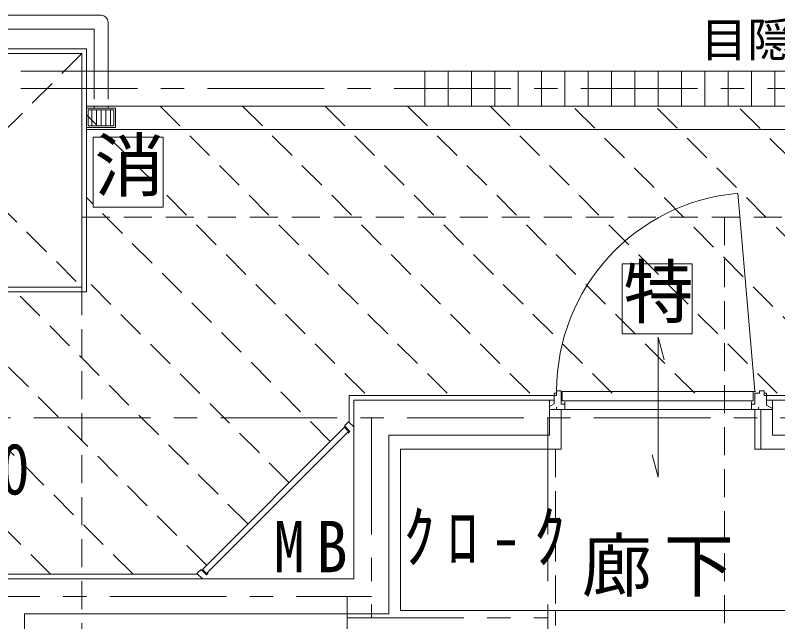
# Model space of a CAD drawing. Units: millimetres at full size; details may follow other scales. Extents: x -443943 to 462275, y -43546 to 79452.
# Drawn here: x -2979 to 288, y -9847 to -7249 of the extents above; entities that cross this region are included whole.
import ezdxf
from ezdxf.enums import TextEntityAlignment as Align

# ---------------------------------------------------------------- set-up
doc = ezdxf.new("R2010")
doc.units = ezdxf.units.MM
doc.header["$LTSCALE"] = 100
doc.linetypes.add('CHAIN1', pattern=[8, 5, -1, 1, -1])
doc.linetypes.add('DASHED1', pattern=[1.8, 1.2, -0.6])
for name, color, linetype, lineweight in [('0-0_仕上', 4, 'Continuous', 9), ('4-0_仕上', 7, 'Continuous', 15), ('4-1_通り芯', 4, 'Continuous', 9), ('4-2_躯体', 3, 'Continuous', 20), ('4-3_建具', 4, 'Continuous', 9), ('4-4_寸法', 7, 'Continuous', 15), ('4-5_文字', 7, 'Continuous', 15), ('4-B_E-PANL', 1, 'Continuous', 18), ('4-C_E-CIRC', 4, 'Continuous', 9)]:
    doc.layers.add(name, color=color, linetype=linetype, lineweight=lineweight)
doc.styles.add('ＭＳ ゴシック', font='')
doc.styles.get('ＭＳ ゴシック').set_extended_font_data('MS Gothic')

msp = doc.modelspace()

# ---------------------------------------------------------------- linework, layer by layer
at = {"layer": '0-0_仕上', "color": 7, "lineweight": 15}
for p, q in [((-2177.4, -9622.6), (-1568.4, -9013.6)), ((-1550.8, -8990.3), (-1568.4, -9008)), ((-1568.4, -9008), (-1545.1, -9031.3)), ((-1568.4, -9013.6), (-1550.8, -9031.3)), ((-1527.4, -9013.6), (-1550.8, -8990.3)), ((-1550.8, -9031.3), (-2159.7, -9640.3)), ((-1545.1, -9031.3), (-1552.2, -9038.4)), ((-2200.8, -9640.3), (-2183.1, -9622.6)), ((-2183.1, -9622.6), (-2159.7, -9645.9)), ((-2159.7, -9640.3), (-2177.4, -9622.6)), ((-2159.7, -9645.9), (-2152.7, -9638.9)), ((-2177.4, -9663.6), (-2200.8, -9640.3))]:
    msp.add_line(p, q, dxfattribs=at)
at = {"layer": '4-0_仕上', "color": 2}
for p, q in [((-2611.7, -7248.6), (-3161.3, -7248.6)), ((-2581.7, -7278.6), (-2581.7, -7488.1)), ((-3161.3, -7308.6), (-2641.7, -7308.6)), ((-2641.7, -7488.1), (-2641.7, -7308.6)), ((-2641.7, -7647.1), (-2641.7, -7638.1)), ((-2581.7, -7638.1), (-2581.7, -7647.1)), ((-2549.2, -7647.1), (-2674.2, -7647.1)), ((-2674.2, -7647.1), (-2674.2, -7729.1)), ((-2651.7, -7653.6), (-2651.7, -7722.6)), ((-2631.7, -7653.6), (-2631.7, -7722.6)), ((-2611.7, -7653.6), (-2611.7, -7722.6)), ((-2591.7, -7653.6), (-2591.7, -7722.6)), ((-2571.7, -7653.6), (-2571.7, -7722.6)), ((-2557.2, -7653.6), (-2557.2, -7722.6)), ((-2557.2, -7722.6), (-2666.2, -7722.6))]:
    msp.add_line(p, q, dxfattribs=at)
at = {"layer": '4-0_仕上', "color": 2, "linetype": 'DASHED1'}
for p, q in [((-2641.7, -7488.1), (-2641.7, -7638.1)), ((-2581.7, -7488.1), (-2581.7, -7638.1))]:
    msp.add_line(p, q, dxfattribs=at)
at = {"layer": '4-0_仕上'}
for p, q in [((2225.5, -7638.1), (-2674.2, -7638.1)), ((-2674.2, -8433.1), (-3714.2, -8433.1)), ((-1547.9, -8878.1), (-669.2, -8878.1)), ((-1547.9, -8878.1), (-1547.9, -8993.1)), ((-639.2, -8938.1), (-639.2, -9108.1)), ((190.8, -8938.1), (190.8, -9108.1)), ((215.8, -8938.1), (215.8, -9108.1)), ((-1327.9, -9108.1), (-1327.9, -9798.1)), ((-1327.9, -9108.1), (-639.2, -9108.1)), ((190.8, -9108.1), (1115.8, -9108.1)), ((-3861.1, -9643.1), (-2197.9, -9643.1)), ((-1327.9, -9798.1), (-664.2, -9798.1))]:
    msp.add_line(p, q, dxfattribs=at)
at = {"layer": '4-0_仕上', "color": 4, "lineweight": 9}
for p, q in [((2460.8, -7738.1), (-2674.2, -7738.1)), ((-664.2, -9798.1), (345.8, -9798.1))]:
    msp.add_line(p, q, dxfattribs=at)
at = {"layer": '4-0_仕上', "linetype": 'DASHED1'}
for p, q in [((-2694.2, -8113.1), (2480.8, -8113.1)), ((60.8, -8113.1), (60.8, -14743.1)), ((-2694.2, -8413.1), (-2694.2, -14293.1)), ((-664.2, -9108.1), (-664.2, -9798.1))]:
    msp.add_line(p, q, dxfattribs=at)
at = {"layer": '4-0_仕上'}
for points in [[(-3714.2, -7393.1), (-2674.2, -7393.1), (-2674.2, -8433.1)], [(240.8, -8878.1), (1335.8, -8878.1), (1335.8, -9643.1), (2460.8, -9643.1)]]:
    msp.add_lwpolyline(points, dxfattribs=at)
at = {"layer": '4-0_仕上', "color": 2}
for points in [[(-2549.2, -7647.1), (-2549.2, -7729.1), (-2674.2, -7729.1)], [(-2557.2, -7653.6), (-2666.2, -7653.6), (-2666.2, -7722.6)]]:
    msp.add_lwpolyline(points, dxfattribs=at)
msp.add_arc((-2611.7, -7278.6), 30, 0, 90, dxfattribs=at)
at = {"layer": '4-1_通り芯', "linetype": 'CHAIN1'}
for p, q in [((-18955.9, -7488.1), (21355.8, -7488.1)), ((-18955.9, -7563.1), (3405.8, -7563.1)), ((-6899.2, -8973.1), (1240.8, -8973.1)), ((-1452.9, -8973.1), (-1452.9, -9830.6)), ((-696.7, -8973.1), (-696.7, -11130.6)), ((-4973.6, -9738.1), (-1452.9, -9738.1)), ((-1556.7, -9738.1), (-1556.7, -11130.6)), ((-1556.7, -9830.6), (-696.7, -9830.6))]:
    msp.add_line(p, q, dxfattribs=at)
at = {"layer": '4-2_躯体', "linetype": 'DASHED1'}
for p, q in [((-3694.2, -7413.1), (-2694.2, -8413.1)), ((-2694.2, -7413.1), (-3694.2, -8413.1)), ((-689.2, -8924.7), (-689.2, -8898.1)), ((265.8, -8933.1), (265.8, -8898.1))]:
    msp.add_line(p, q, dxfattribs=at)
at = {"layer": '4-2_躯体'}
for p, q in [((-2694.2, -7413.1), (-2694.2, -8413.1)), ((-2694.2, -8413.1), (-3694.2, -8413.1)), ((-669.2, -8913.1), (-669.2, -8878.1)), ((240.8, -8918.7), (240.8, -8878.1)), ((-1527.9, -8898.1), (-669.2, -8898.1)), ((-1527.9, -8898.1), (-1527.9, -9663.1)), ((-669.2, -8913.1), (-689.2, -8924.7)), ((240.8, -8898.1), (1315.8, -8898.1)), ((265.8, -8933.1), (240.8, -8918.7)), ((-689.2, -8924.7), (-689.2, -9048.1)), ((265.8, -8933.1), (265.8, -9048.1)), ((-1377.9, -9048.1), (-1377.9, -9813.1)), ((-1377.9, -9048.1), (-689.2, -9048.1)), ((265.8, -9048.1), (1165.8, -9048.1)), ((-3915.4, -9663.1), (-1527.9, -9663.1)), ((-2939.2, -9813.1), (-2939.2, -13443.1)), ((-2939.2, -9813.1), (-1377.9, -9813.1))]:
    msp.add_line(p, q, dxfattribs=at)
msp.add_lwpolyline([(-3694.2, -8413.1), (-3694.2, -7413.1), (-2694.2, -7413.1)], dxfattribs=at)
at = {"layer": '4-3_建具', "color": 7, "lineweight": 15}
for p, q in [((2460.8, -7488.1), (-2694.2, -7488.1)), ((-669.2, -8868.1), (-669.2, -8878.1)), ((240.8, -8868.1), (240.8, -8878.1)), ((-664.2, -9798.1), (-664.2, -9863.1))]:
    msp.add_line(p, q, dxfattribs=at)
at = {"layer": '4-3_建具'}
for p, q in [((-1224.2, -7638.1), (-1224.2, -7488.1)), ((-1124.2, -7638.1), (-1124.2, -7488.1)), ((-1024.2, -7638.1), (-1024.2, -7488.1)), ((-924.2, -7638.1), (-924.2, -7488.1)), ((-824.2, -7638.1), (-824.2, -7488.1)), ((-724.2, -7638.1), (-724.2, -7488.1)), ((-624.2, -7638.1), (-624.2, -7488.1)), ((-524.2, -7638.1), (-524.2, -7488.1)), ((-424.2, -7638.1), (-424.2, -7488.1)), ((-324.2, -7638.1), (-324.2, -7488.1)), ((-224.2, -7638.1), (-224.2, -7488.1)), ((-124.2, -7638.1), (-124.2, -7488.1)), ((-24.2, -7638.1), (-24.2, -7488.1)), ((75.8, -7638.1), (75.8, -7488.1)), ((175.8, -7638.1), (175.8, -7488.1)), ((275.8, -7638.1), (275.8, -7488.1)), ((190.8, -8858.1), (116.8, -8011.4)), ((-224.2, -8628.1), (-224.2, -9228.1)), ((-224.2, -8628.1), (-198.3, -8724.7)), ((-669.2, -8868.1), (-659.2, -8868.1)), ((-639.2, -8915.1), (-639.2, -8858.1)), ((193.3, -8861.1), (-635.2, -8861.1)), ((-635.2, -8861.1), (-635.2, -8901.1)), ((182.8, -8901.1), (182.8, -8861.1)), ((230.8, -8868.1), (240.8, -8868.1)), ((-624.2, -8915.1), (-639.2, -8915.1)), ((-635.2, -8901.1), (182.8, -8901.1)), ((-624.2, -8938.1), (-624.2, -8905.1)), ((175.8, -8905.1), (175.8, -8938.1)), ((-689.2, -8938.1), (265.8, -8938.1)), ((-659.2, -8938.1), (-659.2, -8928.1)), ((205.8, -8938.1), (205.8, -8928.1)), ((-224.2, -9228.1), (-250, -9131.5))]:
    msp.add_line(p, q, dxfattribs=at)
for points in [[(-639.2, -8858.1), (-659.2, -8858.1), (-659.2, -8878.1), (-669.2, -8878.1)], [(240.8, -8878.1), (230.8, -8878.1), (230.8, -8858.1), (210.8, -8858.1), (210.8, -8868.1), (190.8, -8868.1), (190.8, -8915.1), (175.8, -8915.1)]]:
    msp.add_lwpolyline(points, dxfattribs=at)
msp.add_arc((190.8, -8858.1), 850, 95, 180, dxfattribs=at)
at = {"layer": '4-B_E-PANL'}
for p, q in [((-2645.3, -7770.9), (-2645.3, -8070.9)), ((-2345.3, -7770.9), (-2645.3, -7770.9)), ((-2345.3, -8070.9), (-2345.3, -7770.9)), ((-2645.3, -8070.9), (-2345.3, -8070.9)), ((-378, -8313.1), (-378, -8613.1)), ((-78, -8313.1), (-378, -8313.1)), ((-78, -8613.1), (-78, -8313.1)), ((-378, -8613.1), (-78, -8613.1))]:
    msp.add_line(p, q, dxfattribs=at)
at = {"layer": '4-C_E-CIRC', "linetype": 'DASHED1'}
for p, q in [((-2828.2, -9643.1), (-4833.2, -7638.1)), ((-1128.4, -8868.1), (-2358.4, -7638.1)), ((-774.8, -8868.1), (-2004.8, -7638.1)), ((-421.3, -8868.1), (-1651.3, -7638.1)), ((-67.7, -8868.1), (-1297.7, -7638.1)), ((285.9, -8868.1), (-944.1, -7638.1)), ((649.4, -8878.1), (-590.6, -7638.1)), ((1003, -8878.1), (-237, -7638.1)), ((2121.5, -9643.1), (116.5, -7638.1)), ((-1481.9, -8868.1), (-2674.2, -7675.9)), ((-1629.2, -9074.4), (-2674.2, -8029.4)), ((-1806, -9251.2), (-2674.2, -8383)), ((-2474.7, -9643.1), (-3684.7, -8433.1)), ((-2159.5, -9604.7), (-3331.1, -8433.1)), ((-1982.8, -9427.9), (-2977.6, -8433.1))]:
    msp.add_line(p, q, dxfattribs=at)

# ---------------------------------------------------------------- texts
at = {"layer": '4-3_建具', "style": 'ＭＳ ゴシック'}
msp.add_text('目隠しｱﾙﾐ縦格子', height=146.6, dxfattribs=at).set_placement((-42, -7470.2), align=Align.BOTTOM_LEFT)
at = {"layer": '4-4_寸法', "style": 'ＭＳ ゴシック', "width": 0.85}
msp.add_text('180', height=219.9, dxfattribs=at).set_placement((-3299.2, -9367.8), align=Align.BOTTOM_LEFT)
at = {"layer": '4-5_文字', "char_height": 219.9, "attachment_point": 7, "style": 'ＭＳ ゴシック'}
for s, insert in [('\\T1.38;\\W0.9;ｸﾛ-ｸ', (-1316, -9604.7)), ('\\T1.36;\\W0.9;MB', (-1872.8, -9634.7)), ('\\T1.17;廊下', (-551.3, -9740.3))]:
    msp.add_mtext(s, dxfattribs=dict(at, insert=insert))
at = {"layer": '4-B_E-PANL', "style": 'ＭＳ ゴシック'}
for s, p in [('消', (-2639.9, -8067.5)), ('特', (-372.7, -8609.7))]:
    msp.add_text(s, height=219.9, dxfattribs=at).set_placement(p, align=Align.BOTTOM_LEFT)

doc.saveas('drawing.dxf')
